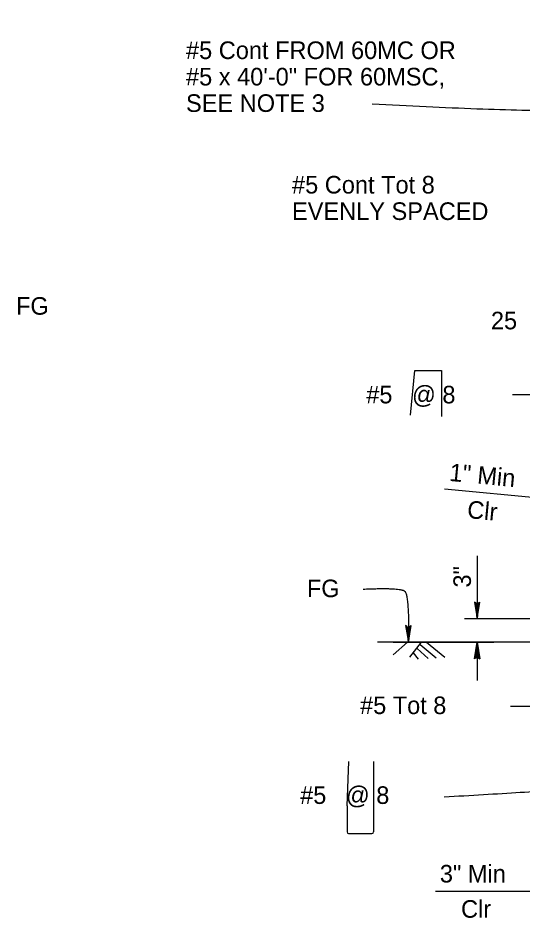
# Model space of a CAD drawing. Extents: x -893 to 867, y -474 to 712.
# Drawn here: x -366 to -165.3, y 110.5 to 468.9 of the extents above; entities that cross this region are included whole.
import ezdxf

# ---------------------------------------------------------------- set-up
doc = ezdxf.new("R2010")
doc.units = 0
for name, color, linetype in [('str_Grades-Finish-Grade-A', 7, 'Continuous'), ('str_Reinforcement-E', 7, 'Continuous'), ('str_Text-A', 7, 'Continuous')]:
    doc.layers.add(name, color=color, linetype=linetype)

msp = doc.modelspace()

# ---------------------------------------------------------------- linework, layer by layer
at = {"layer": 'str_Grades-Finish-Grade-A'}
for p, q in [((-154, 220.35), (-222.83, 220.35)), ((-210.84, 220.37), (-216.54, 215.29)), ((-216.54, 220.35), (-176.54, 220.35)), ((-205.43, 220.33), (-210.13, 214.35)), ((-205.89, 219.43), (-199.45, 214.13)), ((-203.24, 220.3), (-196.03, 214.37)), ((-208.63, 216.06), (-206.57, 213.53)), ((-207.07, 217.78), (-202.67, 213.77))]:
    msp.add_line(p, q, dxfattribs=at)
at = {"layer": 'str_Reinforcement-E'}
for p, q in [((-209.66, 310.71), (-207.97, 328.48)), ((-207.97, 328.48), (-197.35, 328.48)), ((-197.35, 328.48), (-197.35, 310.18)), ((-234.96, 155.11), (-234.29, 172.86)), ((-224.43, 172.86), (-224.43, 144.74)), ((-234.96, 155.11), (-234.96, 144.74)), ((-234.34, 144.11), (-225.06, 144.11))]:
    msp.add_line(p, q, dxfattribs=at)
for centre, start, end in [((-234.34, 144.74), 180, 270), ((-225.06, 144.74), 270, 0)]:
    msp.add_arc(centre, 0.625, start, end, dxfattribs=at)
at = {"layer": 'str_Text-A'}
for p, q in [((-169.09, 318.96), (-144.73, 318.96)), ((-150.46, 276.87), (-196.07, 281.21)), ((-183.13, 254.73), (-183.13, 229.73)), ((-183.68, 235.99), (-184.23, 236.33)), ((-184.23, 236.33), (-183.13, 229.73)), ((-183.96, 236.16), (-183.13, 229.73)), ((-183.13, 229.73), (-183.68, 235.99)), ((-183.68, 235.99), (-183.13, 235.65)), ((-183.13, 229.73), (-183.41, 235.82)), ((-183.13, 229.73), (-182.03, 236.33)), ((-183.13, 229.73), (-182.31, 236.16)), ((-182.58, 235.99), (-183.13, 229.73)), ((-183.13, 235.65), (-182.58, 235.99)), ((-182.86, 235.82), (-183.13, 229.73)), ((-183.13, 235.65), (-183.13, 229.73)), ((-182.58, 235.99), (-182.03, 236.33)), ((-188.12, 229.73), (-158.17, 229.73)), ((-211.12, 226.57), (-211.68, 226.91)), ((-211.68, 226.91), (-210.52, 220.32)), ((-211.4, 226.74), (-210.52, 220.32)), ((-210.52, 220.32), (-211.12, 226.57)), ((-211.12, 226.57), (-210.57, 226.24)), ((-210.52, 220.32), (-210.85, 226.4)), ((-210.57, 226.24), (-210.02, 226.58)), ((-210.57, 226.24), (-210.52, 220.32)), ((-210.52, 220.32), (-209.47, 226.92)), ((-210.52, 220.32), (-209.75, 226.75)), ((-210.02, 226.58), (-210.52, 220.32)), ((-210.3, 226.41), (-210.52, 220.32)), ((-210.02, 226.58), (-209.47, 226.92)), ((-184.2, 213.75), (-183.1, 220.35)), ((-183.93, 213.92), (-183.1, 220.35)), ((-183.1, 220.35), (-183.65, 214.09)), ((-183.1, 220.35), (-183.38, 214.26)), ((-183.1, 220.35), (-183.1, 205.05)), ((-183.1, 214.43), (-183.1, 220.35)), ((-183.1, 220.35), (-182, 213.75)), ((-182.55, 214.09), (-183.1, 220.35)), ((-182.82, 214.26), (-183.1, 220.35)), ((-183.1, 220.35), (-182.27, 213.92)), ((-183.65, 214.09), (-184.2, 213.75)), ((-183.65, 214.09), (-183.1, 214.43)), ((-183.1, 214.43), (-182.55, 214.09)), ((-182.55, 214.09), (-182, 213.75)), ((-199.72, 121.1), (-153.91, 121.1))]:
    msp.add_line(p, q, dxfattribs=at)
for points in [[(-224.9, 434.71), (-97.9, 427.83), (-91.21, 449.32), (-72.05, 468.94)], [(-228.51, 241.47), (-214.03, 242.11), (-210.15, 239.34), (-210.52, 220.32)], [(-78.51, 160.34), (-88.9, 172.98), (-96.93, 184.96), (-110.64, 190.29), (-139.2, 194.71), (-169.79, 194.71)], [(-196.29, 158.75), (-96.95, 164.01), (-121.13, 176), (-142.07, 178.9)]]:
    msp.add_open_spline(points, degree=2, dxfattribs=at)

# ---------------------------------------------------------------- texts
for s, height, p in [('#5 Cont FROM 60MC OR', 7.02, (-299.11, 452.59)), ('#5 x 40\'-0" FOR 60MSC,', 7.02, (-299.11, 442.06)), ('SEE NOTE 3', 7.02, (-299.11, 431.53)), ('#5 Cont Tot 8', 7.02, (-256.88, 399.02)), ('EVENLY SPACED', 7.02, (-256.88, 388.49)), ('FG', 7, (-366.81, 350.76)), ('25', 7, (-177.63, 344.94)), ('#5   @ 8', 7, (-227.29, 315.44)), ('FG', 7, (-250.94, 238.26)), ('#5 Tot 8', 7, (-229.75, 191.69)), ('#5   @ 8', 7, (-253.63, 155.91)), ('3" Min', 7.02, (-197.98, 124.61)), ('Clr', 7.02, (-189.54, 110.57))]:
    msp.add_text(s, height=height, dxfattribs=at).set_placement(p)
for s, height, rotation, p in [('1" Min', 7.02, 354.5608, (-194.41, 284.58)), ('Clr', 7.02, 354.5608, (-187.34, 269.8)), ('3"', 7, 90, (-185.6, 242.1))]:
    msp.add_text(s, height=height, rotation=rotation, dxfattribs=at).set_placement(p)

doc.saveas('drawing.dxf')
